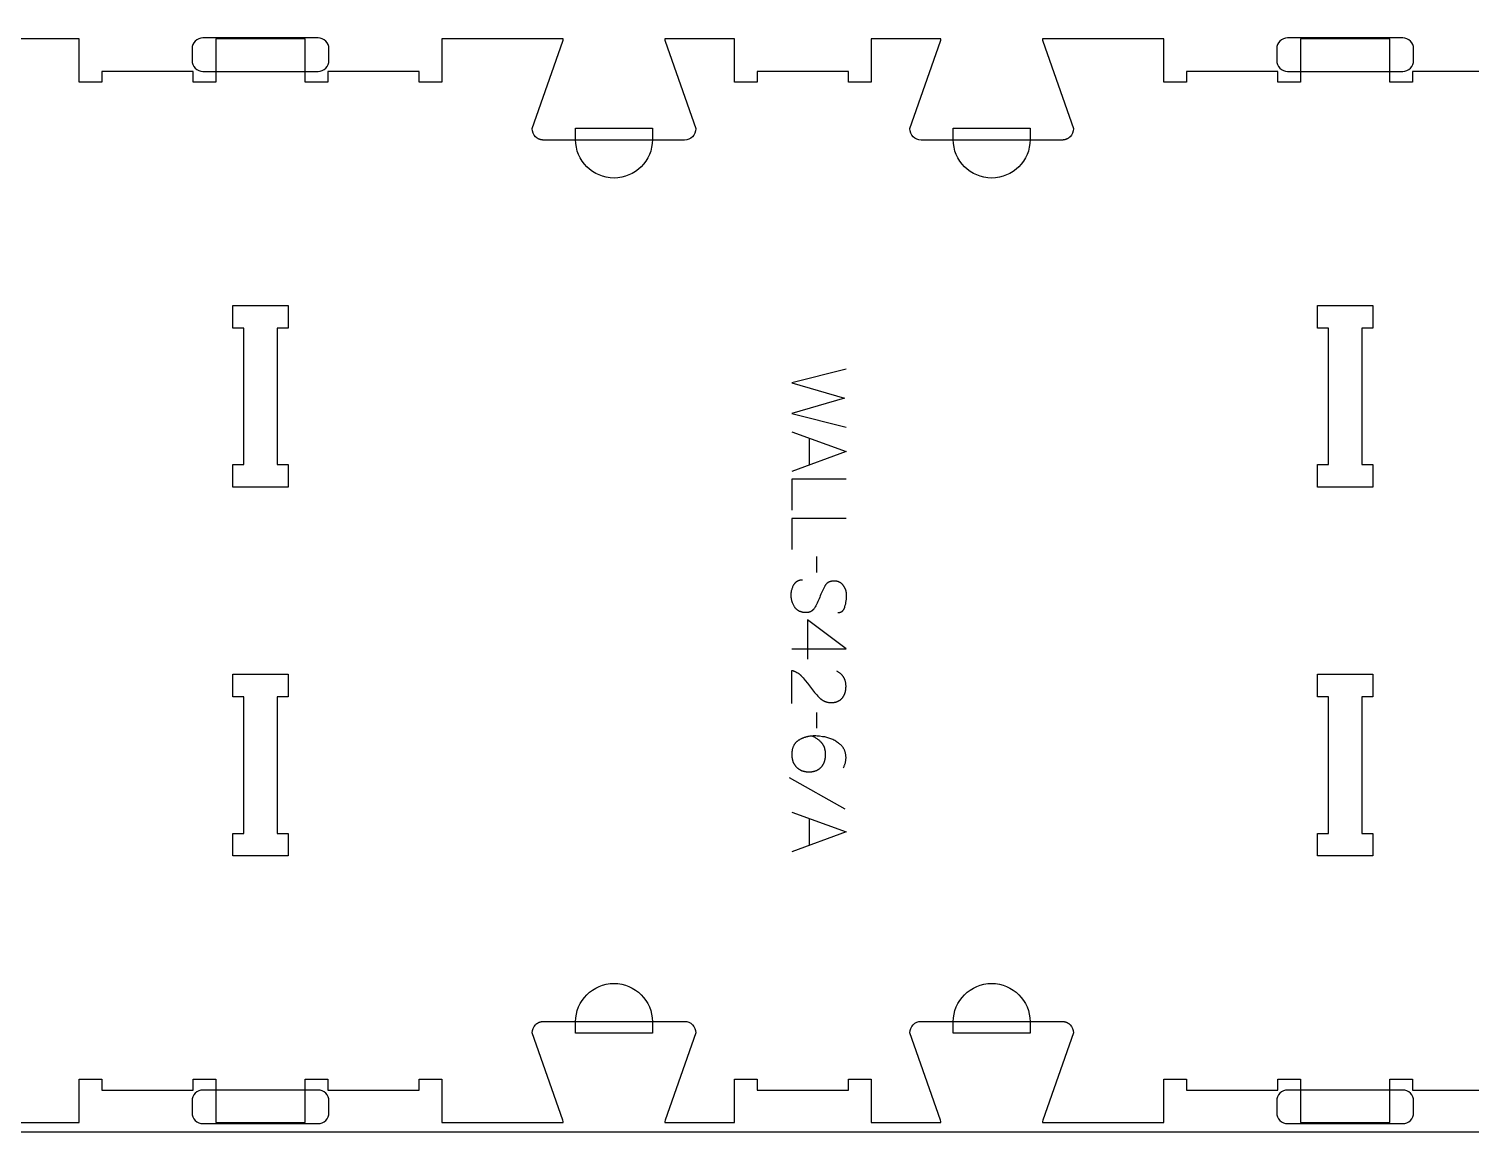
# Model space of a CAD drawing. Extents: x 0 to 4485, y 0 to 10771.
# Drawn here: x 798 to 1596, y 5669 to 6280 of the extents above; entities that cross this region are included whole.
import ezdxf

# ---------------------------------------------------------------- set-up
doc = ezdxf.new("R2010")
doc.units = 0
for name, color, linetype in [('0_SHEET_SPRUCEPLY_2440X122', 1, 'CONTINUOUS'), ('1_ANYTOOL_1MMDEEP_LABELS_S', 2, 'CONTINUOUS'), ('3_ANYTOOL_CUTTHROUGH_INSID', 4, 'CONTINUOUS'), ('4_ANYTOOL_CUTTHROUGH_OUTSI', 5, 'CONTINUOUS'), ('5_ANYTOOL_HALF_MILL_9MM_IN', 3, 'CONTINUOUS')]:
    doc.layers.add(name, color=color, linetype=linetype)

msp = doc.modelspace()

# ---------------------------------------------------------------- linework, layer by layer
at = {"layer": '0_SHEET_SPRUCEPLY_2440X122'}
msp.add_lwpolyline([(2737.94, 6889.42), (2737.94, 5669.42), (297.94, 5669.42), (297.94, 6889.42)], close=True, dxfattribs=at)
at = {"layer": '1_ANYTOOL_1MMDEEP_LABELS_S', "color": 2}
for points in [[(1249.91, 6091.52), (1219.91, 6083.8), (1249.01, 6075.36), (1219.91, 6066.87), (1249.91, 6059.37)], [(1219.91, 6056.8), (1249.91, 6045.92), (1219.91, 6034.86)], [(1229.47, 6053.33), (1229.47, 6038.42)], [(1249.91, 6030.57), (1219.91, 6030.57), (1219.91, 6013.47)], [(1249.91, 6008.76), (1219.91, 6008.76), (1219.91, 5991.66)], [(1233.8, 5979.02), (1233.71, 5987.8)], [(1245.33, 5956.77), (1245.52, 5956.78), (1245.61, 5956.78), (1245.7, 5956.79), (1245.79, 5956.79), (1245.88, 5956.8), (1245.97, 5956.81), (1246.05, 5956.82), (1246.14, 5956.84), (1246.23, 5956.85), (1246.31, 5956.87), (1246.39, 5956.89), (1246.48, 5956.91), (1246.56, 5956.93), (1246.64, 5956.95), (1246.72, 5956.98), (1246.8, 5957.01), (1246.87, 5957.03), (1246.95, 5957.06), (1247.02, 5957.09), (1247.1, 5957.13), (1247.17, 5957.16), (1247.24, 5957.2), (1247.31, 5957.23), (1247.38, 5957.27), (1247.45, 5957.31), (1247.52, 5957.36), (1247.59, 5957.4), (1247.65, 5957.45), (1247.72, 5957.49), (1247.78, 5957.54), (1247.84, 5957.59), (1247.91, 5957.65), (1247.97, 5957.7), (1248.03, 5957.75), (1248.09, 5957.81), (1248.14, 5957.87), (1248.2, 5957.93), (1248.26, 5957.99), (1248.31, 5958.05), (1248.36, 5958.12), (1248.42, 5958.19), (1248.47, 5958.25), (1248.52, 5958.32), (1248.57, 5958.39), (1248.62, 5958.47), (1248.66, 5958.54), (1248.71, 5958.62), (1248.76, 5958.7), (1248.8, 5958.77), (1248.84, 5958.86), (1248.89, 5958.94), (1248.97, 5959.11), (1249.04, 5959.28), (1249.12, 5959.47), (1249.19, 5959.66), (1249.25, 5959.85), (1249.31, 5960.05), (1249.53, 5960.86), (1249.73, 5961.66), (1249.89, 5962.45), (1250.02, 5963.22), (1250.07, 5963.6), (1250.12, 5963.97), (1250.16, 5964.35), (1250.2, 5964.72), (1250.22, 5965.08), (1250.24, 5965.45), (1250.25, 5965.8), (1250.26, 5966.16), (1250.25, 5966.35), (1250.25, 5966.55), (1250.24, 5966.74), (1250.23, 5966.93), (1250.21, 5967.12), (1250.19, 5967.31), (1250.17, 5967.5), (1250.14, 5967.68), (1250.11, 5967.87), (1250.08, 5968.05), (1250.04, 5968.23), (1250, 5968.42), (1249.95, 5968.6), (1249.91, 5968.77), (1249.86, 5968.95), (1249.8, 5969.13), (1249.74, 5969.3), (1249.68, 5969.48), (1249.61, 5969.65), (1249.54, 5969.82), (1249.47, 5969.99), (1249.39, 5970.16), (1249.31, 5970.32), (1249.23, 5970.49), (1249.14, 5970.66), (1249.05, 5970.82), (1248.96, 5970.98), (1248.86, 5971.14), (1248.76, 5971.3), (1248.65, 5971.46), (1248.55, 5971.62), (1248.43, 5971.77), (1248.32, 5971.93), (1248.2, 5972.07), (1248.08, 5972.22), (1247.95, 5972.36), (1247.83, 5972.49), (1247.7, 5972.62), (1247.56, 5972.74), (1247.43, 5972.86), (1247.29, 5972.98), (1247.14, 5973.08), (1247, 5973.19), (1246.85, 5973.29), (1246.7, 5973.38), (1246.54, 5973.47), (1246.38, 5973.56), (1246.22, 5973.64), (1246.06, 5973.71), (1245.89, 5973.78), (1245.72, 5973.85), (1245.55, 5973.91), (1245.37, 5973.97), (1245.19, 5974.02), (1245.01, 5974.06), (1244.82, 5974.1), (1244.63, 5974.14), (1244.44, 5974.17), (1244.25, 5974.2), (1244.05, 5974.22), (1243.85, 5974.24), (1243.64, 5974.25), (1243.44, 5974.26), (1243.23, 5974.26), (1243.01, 5974.26), (1242.8, 5974.25), (1242.59, 5974.23), (1242.39, 5974.22), (1242.19, 5974.19), (1241.99, 5974.16), (1241.8, 5974.12), (1241.61, 5974.08), (1241.42, 5974.04), (1241.24, 5973.98), (1241.06, 5973.93), (1240.89, 5973.86), (1240.8, 5973.83), (1240.72, 5973.79), (1240.63, 5973.76), (1240.55, 5973.72), (1240.47, 5973.68), (1240.39, 5973.64), (1240.31, 5973.6), (1240.23, 5973.55), (1240.15, 5973.51), (1240.07, 5973.46), (1239.99, 5973.41), (1239.92, 5973.36), (1239.84, 5973.31), (1239.77, 5973.26), (1239.7, 5973.21), (1239.62, 5973.15), (1239.55, 5973.1), (1239.48, 5973.04), (1239.41, 5972.98), (1239.34, 5972.92), (1239.28, 5972.86), (1239.21, 5972.8), (1239.15, 5972.73), (1239.08, 5972.67), (1238.95, 5972.53), (1238.83, 5972.39), (1238.71, 5972.25), (1238.6, 5972.09), (1238.48, 5971.94), (1238.38, 5971.77), (1238.27, 5971.6), (1238.17, 5971.43), (1237.78, 5970.72), (1237.4, 5969.98), (1237.03, 5969.24), (1236.68, 5968.47), (1236.33, 5967.69), (1236, 5966.9), (1235.67, 5966.09), (1235.36, 5965.26), (1235.05, 5964.43), (1234.72, 5963.63), (1234.38, 5962.84), (1234.02, 5962.08), (1233.64, 5961.33), (1233.25, 5960.61), (1232.85, 5959.9), (1232.43, 5959.22), (1232.32, 5959.05), (1232.2, 5958.89), (1232.09, 5958.74), (1232.03, 5958.66), (1231.97, 5958.59), (1231.9, 5958.52), (1231.84, 5958.45), (1231.78, 5958.38), (1231.71, 5958.31), (1231.65, 5958.24), (1231.58, 5958.18), (1231.51, 5958.12), (1231.44, 5958.05), (1231.37, 5957.99), (1231.3, 5957.94), (1231.23, 5957.88), (1231.16, 5957.82), (1231.09, 5957.77), (1231.01, 5957.71), (1230.93, 5957.66), (1230.86, 5957.61), (1230.78, 5957.56), (1230.7, 5957.52), (1230.62, 5957.47), (1230.54, 5957.43), (1230.46, 5957.39), (1230.38, 5957.34), (1230.29, 5957.3), (1230.21, 5957.27), (1230.12, 5957.23), (1230.04, 5957.19), (1229.95, 5957.16), (1229.86, 5957.13), (1229.77, 5957.1), (1229.68, 5957.07), (1229.59, 5957.04), (1229.5, 5957.01), (1229.31, 5956.96), (1229.12, 5956.92), (1228.92, 5956.89), (1228.72, 5956.85), (1228.52, 5956.83), (1228.31, 5956.81), (1228.1, 5956.8), (1227.88, 5956.79), (1227.67, 5956.79), (1227.44, 5956.79), (1227.22, 5956.8), (1226.98, 5956.82), (1226.75, 5956.84), (1226.53, 5956.86), (1226.3, 5956.9), (1226.08, 5956.93), (1225.87, 5956.97), (1225.65, 5957.02), (1225.44, 5957.07), (1225.24, 5957.13), (1225.04, 5957.19), (1224.84, 5957.26), (1224.65, 5957.33), (1224.46, 5957.4), (1224.27, 5957.48), (1224.09, 5957.57), (1223.91, 5957.66), (1223.73, 5957.76), (1223.56, 5957.86), (1223.39, 5957.97), (1223.23, 5958.08), (1223.07, 5958.2), (1222.91, 5958.32), (1222.76, 5958.44), (1222.61, 5958.58), (1222.46, 5958.71), (1222.32, 5958.85), (1222.18, 5959), (1222.05, 5959.15), (1221.92, 5959.31), (1221.79, 5959.47), (1221.67, 5959.64), (1221.55, 5959.81), (1221.43, 5959.99), (1221.21, 5960.35), (1221.01, 5960.71), (1220.81, 5961.08), (1220.63, 5961.45), (1220.47, 5961.83), (1220.32, 5962.2), (1220.25, 5962.4), (1220.18, 5962.59), (1220.12, 5962.78), (1220.06, 5962.97), (1220, 5963.17), (1219.95, 5963.36), (1219.9, 5963.56), (1219.85, 5963.75), (1219.81, 5963.95), (1219.77, 5964.15), (1219.73, 5964.35), (1219.7, 5964.55), (1219.67, 5964.75), (1219.65, 5964.95), (1219.61, 5965.36), (1219.58, 5965.77), (1219.57, 5966.18), (1219.57, 5966.59), (1219.58, 5967), (1219.61, 5967.41), (1219.65, 5967.81), (1219.7, 5968.2), (1219.77, 5968.59), (1219.84, 5968.98), (1219.93, 5969.36), (1220.04, 5969.73), (1220.15, 5970.11), (1220.28, 5970.47), (1220.42, 5970.84), (1220.58, 5971.2), (1220.74, 5971.55), (1220.92, 5971.9), (1221.11, 5972.25), (1221.21, 5972.41), (1221.32, 5972.58), (1221.42, 5972.74), (1221.53, 5972.89), (1221.64, 5973.04), (1221.76, 5973.18), (1221.88, 5973.31), (1222, 5973.45), (1222.12, 5973.57), (1222.25, 5973.69), (1222.38, 5973.81), (1222.51, 5973.92), (1222.58, 5973.97), (1222.65, 5974.02), (1222.72, 5974.07), (1222.79, 5974.12), (1222.86, 5974.17), (1222.93, 5974.21), (1223, 5974.26), (1223.07, 5974.3), (1223.15, 5974.34), (1223.22, 5974.39), (1223.3, 5974.42), (1223.37, 5974.46), (1223.45, 5974.5), (1223.52, 5974.54), (1223.6, 5974.57), (1223.68, 5974.6), (1223.76, 5974.63), (1223.84, 5974.66), (1223.92, 5974.69), (1224, 5974.72), (1224.17, 5974.77), (1224.33, 5974.82), (1224.51, 5974.86), (1224.68, 5974.89), (1224.86, 5974.92), (1225.04, 5974.95), (1225.22, 5974.96), (1225.4, 5974.98), (1225.59, 5974.99), (1225.78, 5974.99)], [(1219.91, 5936.76), (1249.96, 5936.72), (1228.57, 5952.75)], [(1228.57, 5952.75), (1228.57, 5930.97)], [(1219.96, 5906.55), (1220, 5924.85), (1220.45, 5924.7), (1220.68, 5924.62), (1220.9, 5924.54), (1221.12, 5924.45), (1221.34, 5924.36), (1221.55, 5924.27), (1221.76, 5924.17), (1221.97, 5924.07), (1222.18, 5923.97), (1222.39, 5923.86), (1222.59, 5923.75), (1222.79, 5923.64), (1222.99, 5923.52), (1223.19, 5923.4), (1223.38, 5923.28), (1223.57, 5923.15), (1223.76, 5923.02), (1223.94, 5922.88), (1224.13, 5922.74), (1224.31, 5922.6), (1224.49, 5922.45), (1224.67, 5922.3), (1224.84, 5922.15), (1225.01, 5921.99), (1225.18, 5921.83), (1225.35, 5921.67), (1225.51, 5921.5), (1225.68, 5921.33), (1225.84, 5921.15), (1226.15, 5920.8), (1227.37, 5919.32), (1228.55, 5917.83), (1229.71, 5916.32), (1230.84, 5914.8), (1231.4, 5914.04), (1231.97, 5913.31), (1232.55, 5912.6), (1233.13, 5911.91), (1233.73, 5911.24), (1234.33, 5910.6), (1234.94, 5909.97), (1235.56, 5909.37), (1235.71, 5909.23), (1235.87, 5909.09), (1236.03, 5908.95), (1236.19, 5908.82), (1236.36, 5908.69), (1236.53, 5908.57), (1236.7, 5908.46), (1236.87, 5908.34), (1237.05, 5908.23), (1237.22, 5908.13), (1237.4, 5908.03), (1237.58, 5907.94), (1237.77, 5907.85), (1237.95, 5907.76), (1238.14, 5907.68), (1238.33, 5907.61), (1238.52, 5907.53), (1238.72, 5907.47), (1238.92, 5907.41), (1239.11, 5907.35), (1239.32, 5907.3), (1239.52, 5907.25), (1239.73, 5907.2), (1239.93, 5907.16), (1240.15, 5907.13), (1240.36, 5907.1), (1240.57, 5907.07), (1240.79, 5907.05), (1241.01, 5907.04), (1241.23, 5907.03), (1241.46, 5907.02), (1241.68, 5907.02), (1241.93, 5907.02), (1242.18, 5907.03), (1242.42, 5907.04), (1242.66, 5907.06), (1242.9, 5907.08), (1243.13, 5907.11), (1243.35, 5907.14), (1243.58, 5907.17), (1243.8, 5907.22), (1244.01, 5907.26), (1244.23, 5907.32), (1244.43, 5907.37), (1244.64, 5907.43), (1244.84, 5907.5), (1245.04, 5907.57), (1245.23, 5907.65), (1245.42, 5907.73), (1245.61, 5907.82), (1245.79, 5907.91), (1245.97, 5908), (1246.14, 5908.11), (1246.31, 5908.21), (1246.48, 5908.32), (1246.64, 5908.44), (1246.8, 5908.56), (1246.96, 5908.69), (1247.11, 5908.82), (1247.26, 5908.95), (1247.4, 5909.09), (1247.54, 5909.24), (1247.68, 5909.39), (1247.81, 5909.55), (1247.94, 5909.7), (1248.07, 5909.87), (1248.19, 5910.03), (1248.3, 5910.2), (1248.42, 5910.37), (1248.53, 5910.54), (1248.63, 5910.71), (1248.73, 5910.89), (1248.83, 5911.07), (1248.92, 5911.26), (1249.01, 5911.44), (1249.09, 5911.63), (1249.17, 5911.82), (1249.25, 5912.01), (1249.32, 5912.21), (1249.39, 5912.41), (1249.45, 5912.61), (1249.51, 5912.81), (1249.57, 5913.02), (1249.62, 5913.22), (1249.66, 5913.44), (1249.71, 5913.65), (1249.75, 5913.87), (1249.78, 5914.09), (1249.81, 5914.31), (1249.84, 5914.53), (1249.86, 5914.76), (1249.88, 5914.99), (1249.89, 5915.22), (1249.9, 5915.45), (1249.91, 5915.93), (1249.91, 5916.3), (1249.89, 5916.66), (1249.87, 5917.01), (1249.83, 5917.36), (1249.79, 5917.7), (1249.73, 5918.03), (1249.67, 5918.36), (1249.59, 5918.68), (1249.51, 5918.99), (1249.46, 5919.15), (1249.41, 5919.3), (1249.36, 5919.45), (1249.31, 5919.6), (1249.25, 5919.75), (1249.2, 5919.9), (1249.13, 5920.04), (1249.07, 5920.18), (1249, 5920.33), (1248.94, 5920.47), (1248.87, 5920.6), (1248.79, 5920.74), (1248.72, 5920.88), (1248.64, 5921.01), (1248.56, 5921.14), (1248.47, 5921.27), (1248.39, 5921.4), (1248.3, 5921.53), (1248.21, 5921.65), (1248.11, 5921.78), (1248.02, 5921.9), (1247.92, 5922.02), (1247.82, 5922.14), (1247.72, 5922.25), (1247.61, 5922.37), (1247.5, 5922.48), (1247.39, 5922.6), (1247.28, 5922.71), (1247.16, 5922.81), (1247.04, 5922.92), (1246.92, 5923.03), (1246.8, 5923.13), (1246.55, 5923.33), (1246.28, 5923.53), (1246.01, 5923.72), (1245.72, 5923.91), (1245.43, 5924.08), (1245.13, 5924.25), (1244.81, 5924.42)], [(1233.8, 5892.83), (1233.71, 5901.62)], [(1248.46, 5870.97), (1248.63, 5871.31), (1248.8, 5871.65), (1248.95, 5871.99), (1249.09, 5872.33), (1249.22, 5872.68), (1249.34, 5873.02), (1249.45, 5873.37), (1249.55, 5873.72), (1249.63, 5874.07), (1249.71, 5874.42), (1249.77, 5874.77), (1249.82, 5875.12), (1249.86, 5875.47), (1249.89, 5875.83), (1249.91, 5876.19), (1249.91, 5876.55), (1249.91, 5876.86), (1249.9, 5877.17), (1249.88, 5877.48), (1249.85, 5877.79), (1249.81, 5878.09), (1249.77, 5878.38), (1249.71, 5878.68), (1249.65, 5878.96), (1249.59, 5879.25), (1249.51, 5879.53), (1249.42, 5879.8), (1249.33, 5880.07), (1249.23, 5880.34), (1249.12, 5880.61), (1249, 5880.86), (1248.88, 5881.12), (1248.75, 5881.37), (1248.6, 5881.62), (1248.45, 5881.86), (1248.3, 5882.1), (1248.13, 5882.33), (1247.96, 5882.57), (1247.78, 5882.79), (1247.59, 5883.01), (1247.39, 5883.23), (1247.18, 5883.45), (1246.97, 5883.66), (1246.75, 5883.86), (1246.52, 5884.06), (1246.28, 5884.26), (1246.03, 5884.46), (1245.78, 5884.65), (1245.26, 5885.01), (1244.73, 5885.36), (1244.21, 5885.68), (1243.68, 5885.99), (1243.14, 5886.28), (1242.6, 5886.55), (1242.06, 5886.79), (1241.51, 5887.02), (1240.95, 5887.23), (1240.4, 5887.42), (1239.84, 5887.6), (1239.27, 5887.75), (1238.7, 5887.88), (1238.13, 5887.99), (1237.55, 5888.09), (1236.97, 5888.16), (1235.17, 5888.4), (1234.89, 5888.43), (1234.59, 5888.46), (1234.27, 5888.49), (1233.93, 5888.51), (1233.18, 5888.54), (1232.34, 5888.55), (1231.74, 5888.54), (1231.15, 5888.51), (1230.56, 5888.46), (1229.99, 5888.4), (1229.42, 5888.31), (1228.86, 5888.21), (1228.58, 5888.15), (1228.3, 5888.09), (1228.03, 5888.02), (1227.76, 5887.95), (1227.49, 5887.87), (1227.23, 5887.79), (1226.96, 5887.71), (1226.7, 5887.62), (1226.44, 5887.52), (1226.18, 5887.42), (1225.92, 5887.32), (1225.67, 5887.21), (1225.42, 5887.09), (1225.16, 5886.97), (1224.92, 5886.85), (1224.67, 5886.72), (1224.43, 5886.59), (1224.18, 5886.45), (1223.94, 5886.31), (1223.71, 5886.17), (1223.47, 5886.01), (1223.25, 5885.86), (1223.03, 5885.69), (1222.82, 5885.52), (1222.71, 5885.44), (1222.61, 5885.35), (1222.51, 5885.26), (1222.42, 5885.16), (1222.32, 5885.07), (1222.23, 5884.98), (1222.14, 5884.88), (1222.05, 5884.78), (1221.96, 5884.68), (1221.87, 5884.58), (1221.79, 5884.48), (1221.71, 5884.37), (1221.62, 5884.27), (1221.55, 5884.16), (1221.47, 5884.05), (1221.39, 5883.94), (1221.32, 5883.83), (1221.25, 5883.71), (1221.18, 5883.6), (1221.11, 5883.48), (1220.98, 5883.24), (1220.86, 5883), (1220.75, 5882.75), (1220.64, 5882.49), (1220.54, 5882.23), (1220.45, 5881.96), (1220.36, 5881.69), (1220.28, 5881.41), (1220.21, 5881.12), (1220.15, 5880.83), (1220.09, 5880.53), (1220.05, 5880.22), (1220.01, 5879.91), (1219.97, 5879.59), (1219.95, 5879.27), (1219.93, 5878.94), (1219.92, 5878.6), (1219.91, 5878.26), (1219.92, 5877.99), (1219.92, 5877.72), (1219.94, 5877.46), (1219.95, 5877.19), (1219.98, 5876.94), (1220, 5876.68), (1220.04, 5876.43), (1220.08, 5876.18), (1220.12, 5875.94), (1220.17, 5875.7), (1220.22, 5875.46), (1220.28, 5875.23), (1220.34, 5875), (1220.41, 5874.77), (1220.49, 5874.55), (1220.57, 5874.33), (1220.65, 5874.12), (1220.74, 5873.9), (1220.83, 5873.7), (1220.93, 5873.49), (1221.04, 5873.29), (1221.15, 5873.09), (1221.26, 5872.89), (1221.38, 5872.7), (1221.51, 5872.51), (1221.64, 5872.33), (1221.77, 5872.15), (1221.91, 5871.97), (1222.06, 5871.8), (1222.21, 5871.63), (1222.37, 5871.46), (1222.53, 5871.3), (1222.69, 5871.14), (1222.86, 5870.98), (1223.03, 5870.83), (1223.21, 5870.69), (1223.38, 5870.55), (1223.57, 5870.41), (1223.75, 5870.28), (1223.94, 5870.16), (1224.13, 5870.04), (1224.32, 5869.93), (1224.52, 5869.82), (1224.72, 5869.72), (1224.93, 5869.62), (1225.13, 5869.52), (1225.35, 5869.43), (1225.56, 5869.35), (1225.78, 5869.27), (1226, 5869.2), (1226.22, 5869.13), (1226.45, 5869.07), (1226.68, 5869.01), (1226.91, 5868.96), (1227.15, 5868.91), (1227.39, 5868.86), (1227.63, 5868.83), (1227.88, 5868.79), (1228.13, 5868.77), (1228.38, 5868.74), (1228.64, 5868.73), (1228.9, 5868.71), (1229.16, 5868.7), (1229.43, 5868.7), (1229.7, 5868.7), (1229.97, 5868.71), (1230.23, 5868.73), (1230.49, 5868.74), (1230.74, 5868.77), (1231, 5868.8), (1231.25, 5868.83), (1231.49, 5868.87), (1231.73, 5868.91), (1231.97, 5868.96), (1232.2, 5869.02), (1232.43, 5869.08), (1232.65, 5869.14), (1232.87, 5869.21), (1233.09, 5869.29), (1233.31, 5869.37), (1233.52, 5869.45), (1233.72, 5869.54), (1233.92, 5869.64), (1234.12, 5869.74), (1234.32, 5869.85), (1234.51, 5869.96), (1234.69, 5870.07), (1234.88, 5870.2), (1235.05, 5870.32), (1235.23, 5870.46), (1235.4, 5870.59), (1235.57, 5870.74), (1235.73, 5870.88), (1235.89, 5871.04), (1236.05, 5871.2), (1236.2, 5871.36), (1236.35, 5871.53), (1236.49, 5871.7), (1236.63, 5871.87), (1236.76, 5872.05), (1236.89, 5872.23), (1237.01, 5872.41), (1237.13, 5872.6), (1237.25, 5872.79), (1237.36, 5872.98), (1237.46, 5873.18), (1237.56, 5873.38), (1237.66, 5873.58), (1237.75, 5873.79), (1237.84, 5874), (1237.92, 5874.21), (1238, 5874.42), (1238.07, 5874.64), (1238.14, 5874.86), (1238.2, 5875.09), (1238.26, 5875.32), (1238.31, 5875.55), (1238.36, 5875.78), (1238.41, 5876.02), (1238.45, 5876.26), (1238.48, 5876.51), (1238.51, 5876.75), (1238.54, 5877), (1238.56, 5877.26), (1238.58, 5877.51), (1238.59, 5877.77), (1238.6, 5878.04), (1238.6, 5878.3), (1238.59, 5878.77), (1238.57, 5879.23), (1238.55, 5879.46), (1238.53, 5879.68), (1238.51, 5879.9), (1238.48, 5880.12), (1238.45, 5880.33), (1238.41, 5880.55), (1238.37, 5880.75), (1238.33, 5880.96), (1238.28, 5881.16), (1238.23, 5881.36), (1238.17, 5881.56), (1238.12, 5881.76), (1238.05, 5881.95), (1237.99, 5882.14), (1237.92, 5882.33), (1237.84, 5882.51), (1237.77, 5882.69), (1237.69, 5882.87), (1237.6, 5883.04), (1237.51, 5883.22), (1237.42, 5883.39), (1237.33, 5883.55), (1237.23, 5883.72), (1237.12, 5883.88), (1237.01, 5884.04), (1236.9, 5884.19), (1236.79, 5884.35), (1236.67, 5884.5), (1236.55, 5884.64), (1236.42, 5884.79), (1236.29, 5884.93), (1236.16, 5885.08), (1235.89, 5885.36), (1235.6, 5885.64), (1235.3, 5885.91), (1234.98, 5886.17), (1234.65, 5886.43), (1234.31, 5886.69), (1233.96, 5886.93), (1233.59, 5887.18), (1233.21, 5887.41), (1232.81, 5887.64), (1232.4, 5887.87), (1231.98, 5888.08), (1231.55, 5888.3), (1231.1, 5888.5)], [(1249.44, 5848.13), (1218.67, 5865.32)], [(1219.91, 5846.42), (1249.91, 5835.53), (1219.91, 5824.47)], [(1229.47, 5842.95), (1229.47, 5828.03)]]:
    msp.add_lwpolyline(points, dxfattribs=at)
at = {"layer": '3_ANYTOOL_CUTTHROUGH_INSID', "color": 4}
for points in [[(941.27, 6126.42), (941.27, 6114.17), (935.27, 6114.17), (935.27, 6038.67), (941.27, 6038.67), (941.27, 6026.17), (910.77, 6026.17), (910.77, 6038.67), (916.77, 6038.67), (916.77, 6114.17), (910.77, 6114.17), (910.77, 6126.67), (941.27, 6126.67)], [(1541.27, 6126.42), (1541.27, 6114.17), (1535.27, 6114.17), (1535.27, 6038.67), (1541.27, 6038.67), (1541.27, 6026.17), (1510.77, 6026.17), (1510.77, 6038.67), (1516.77, 6038.67), (1516.77, 6114.17), (1510.77, 6114.17), (1510.77, 6126.67), (1541.27, 6126.67)], [(910.77, 5822.42), (910.77, 5834.67), (916.77, 5834.67), (916.77, 5910.17), (910.77, 5910.17), (910.77, 5922.67), (941.27, 5922.67), (941.27, 5910.17), (935.27, 5910.17), (935.27, 5834.67), (941.27, 5834.67), (941.27, 5822.17), (910.77, 5822.17)], [(1510.77, 5822.42), (1510.77, 5834.67), (1516.77, 5834.67), (1516.77, 5910.17), (1510.77, 5910.17), (1510.77, 5922.67), (1541.27, 5922.67), (1541.27, 5910.17), (1535.27, 5910.17), (1535.27, 5834.67), (1541.27, 5834.67), (1541.27, 5822.17), (1510.77, 5822.17)]]:
    msp.add_lwpolyline(points, close=True, dxfattribs=at)
at = {"layer": '4_ANYTOOL_CUTTHROUGH_OUTSI', "color": 5}
for points in [[(1613.77, 6256.17), (1563.27, 6256.17), (1563.27, 6250.17), (1550.77, 6250.17), (1550.77, 6274.17), (1501.27, 6274.17), (1501.27, 6250.17), (1488.77, 6250.17), (1488.77, 6256.17), (1438.27, 6256.17), (1438.27, 6250.17), (1425.77, 6250.17), (1425.77, 6274.17), (1358.58, 6274.17), (1358.58, 6274.17, 0.061485), (1358.82, 6272.78), (1375.71, 6224.5), (1375.73, 6224.46), (1375.73, 6224.42), (1375.73, 6224.42, -0.198912), (1373.9, 6220), (1373.79, 6219.9), (1373.68, 6219.8), (1373.57, 6219.7), (1373.45, 6219.6), (1373.33, 6219.5), (1373.21, 6219.41), (1373.09, 6219.32), (1372.96, 6219.23), (1372.83, 6219.15), (1372.7, 6219.07), (1372.57, 6218.99), (1372.43, 6218.91), (1372.29, 6218.84), (1372.15, 6218.77), (1372.01, 6218.71), (1371.87, 6218.65), (1371.72, 6218.59), (1371.58, 6218.54), (1371.43, 6218.49), (1371.28, 6218.44), (1371.13, 6218.4), (1370.99, 6218.36), (1370.84, 6218.32), (1370.68, 6218.29), (1370.53, 6218.26), (1370.38, 6218.24), (1370.23, 6218.22), (1370.08, 6218.2), (1369.93, 6218.19), (1369.78, 6218.18), (1369.63, 6218.17), (1369.48, 6218.17), (1291.48, 6218.17, -0.414214), (1285.23, 6224.42), (1285.23, 6224.46), (1285.24, 6224.5), (1302.14, 6272.78), (1302.14, 6272.78, 0.061485), (1302.37, 6274.17), (1263.77, 6274.17), (1263.77, 6250.17), (1251.52, 6250.17), (1251.27, 6250.17), (1251.27, 6256.17), (1200.77, 6256.17), (1200.77, 6250.17), (1200.52, 6250.17), (1188.27, 6250.17), (1188.27, 6274.17), (1149.68, 6274.17), (1149.68, 6274.17, 0.061485), (1149.91, 6272.78), (1166.81, 6224.5), (1166.82, 6224.46), (1166.82, 6224.42), (1166.82, 6224.42, -0.414214), (1160.57, 6218.17), (1082.57, 6218.17), (1082.42, 6218.17), (1082.27, 6218.18), (1082.12, 6218.19), (1081.97, 6218.2), (1081.82, 6218.22), (1081.67, 6218.24), (1081.51, 6218.26), (1081.36, 6218.29), (1081.21, 6218.32), (1081.06, 6218.36), (1080.91, 6218.4), (1080.76, 6218.44), (1080.62, 6218.49), (1080.47, 6218.54), (1080.32, 6218.59), (1080.18, 6218.65), (1080.04, 6218.71), (1079.89, 6218.77), (1079.76, 6218.84), (1079.62, 6218.91), (1079.48, 6218.99), (1079.35, 6219.07), (1079.22, 6219.15), (1079.09, 6219.23), (1078.96, 6219.32), (1078.84, 6219.41), (1078.72, 6219.5), (1078.6, 6219.6), (1078.48, 6219.7), (1078.37, 6219.8), (1078.26, 6219.9), (1078.15, 6220, -0.198912), (1076.32, 6224.42), (1076.32, 6224.46), (1076.33, 6224.5), (1093.23, 6272.78), (1093.23, 6272.78, 0.061485), (1093.47, 6274.17), (1026.27, 6274.17), (1026.27, 6250.17), (1013.77, 6250.17), (1013.77, 6256.17), (963.27, 6256.17), (963.27, 6250.17), (950.77, 6250.17), (950.77, 6274.17), (901.27, 6274.17), (901.27, 6250.17), (888.77, 6250.17), (888.77, 6256.17), (838.27, 6256.17), (838.27, 6250.17), (825.77, 6250.17), (825.77, 6274.17), (758.58, 6274.17)], [(776.02, 5674.67), (825.77, 5674.67), (825.77, 5698.67), (838.27, 5698.67), (838.27, 5692.67), (888.77, 5692.67), (888.77, 5698.67), (901.27, 5698.67), (901.27, 5674.67), (950.77, 5674.67), (950.77, 5698.67), (963.27, 5698.67), (963.27, 5692.67), (1013.77, 5692.67), (1013.77, 5698.67), (1026.27, 5698.67), (1026.27, 5674.67), (1093.47, 5674.67), (1093.47, 5674.67, 0.061485), (1093.23, 5676.06), (1076.33, 5724.34), (1076.32, 5724.38), (1076.32, 5724.42), (1076.32, 5724.42, -0.198912), (1078.15, 5728.84), (1078.26, 5728.95), (1078.37, 5729.05), (1078.48, 5729.15), (1078.6, 5729.25), (1078.72, 5729.34), (1078.84, 5729.44), (1078.96, 5729.53), (1079.09, 5729.61), (1079.22, 5729.7), (1079.35, 5729.78), (1079.48, 5729.86), (1079.62, 5729.93), (1079.76, 5730), (1079.89, 5730.07), (1080.04, 5730.14), (1080.18, 5730.2), (1080.32, 5730.25), (1080.47, 5730.31), (1080.62, 5730.36), (1080.76, 5730.41), (1080.91, 5730.45), (1081.06, 5730.49), (1081.21, 5730.52), (1081.36, 5730.55), (1081.51, 5730.58), (1081.67, 5730.61), (1081.82, 5730.63), (1081.97, 5730.64), (1082.12, 5730.66), (1082.27, 5730.67), (1082.42, 5730.67), (1082.57, 5730.67), (1160.57, 5730.67, -0.414214), (1166.82, 5724.42), (1166.82, 5724.38), (1166.81, 5724.34), (1149.91, 5676.06), (1149.91, 5676.06, 0.061485), (1149.68, 5674.67), (1188.27, 5674.67), (1188.27, 5698.67), (1200.77, 5698.67), (1200.77, 5692.67), (1251.27, 5692.67), (1251.27, 5698.67), (1263.77, 5698.67), (1263.77, 5674.67), (1302.37, 5674.67), (1302.37, 5674.67, 0.061485), (1302.14, 5676.06), (1285.24, 5724.34), (1285.23, 5724.38), (1285.23, 5724.42), (1285.23, 5724.42, -0.414214), (1291.48, 5730.67), (1369.48, 5730.67), (1369.63, 5730.67), (1369.78, 5730.67), (1369.93, 5730.66), (1370.08, 5730.64), (1370.23, 5730.63), (1370.38, 5730.61), (1370.53, 5730.58), (1370.68, 5730.55), (1370.84, 5730.52), (1370.99, 5730.49), (1371.13, 5730.45), (1371.28, 5730.41), (1371.43, 5730.36), (1371.58, 5730.31), (1371.72, 5730.25), (1371.87, 5730.2), (1372.01, 5730.14), (1372.15, 5730.07), (1372.29, 5730), (1372.43, 5729.93), (1372.57, 5729.86), (1372.7, 5729.78), (1372.83, 5729.7), (1372.96, 5729.61), (1373.09, 5729.53), (1373.21, 5729.44), (1373.33, 5729.34), (1373.45, 5729.25), (1373.57, 5729.15), (1373.68, 5729.05), (1373.79, 5728.95), (1373.9, 5728.84, -0.198912), (1375.73, 5724.42), (1375.73, 5724.38), (1375.71, 5724.34), (1358.82, 5676.06), (1358.82, 5676.06, 0.061485), (1358.58, 5674.67), (1376.02, 5674.67), (1425.77, 5674.67), (1425.77, 5698.67), (1438.27, 5698.67), (1438.27, 5692.67), (1488.77, 5692.67), (1488.77, 5698.67), (1501.27, 5698.67), (1501.27, 5674.67), (1550.77, 5674.67), (1550.77, 5698.67), (1563.27, 5698.67), (1563.27, 5692.67), (1613.77, 5692.67)]]:
    msp.add_lwpolyline(points, format="xyb", dxfattribs=at)
at = {"layer": '5_ANYTOOL_HALF_MILL_9MM_IN'}
for points in [[(894.15, 6274.67, 0.414214), (888.15, 6268.67), (888.15, 6262.17, 0.414214), (894.15, 6256.17), (957.9, 6256.17, 0.414214), (963.9, 6262.17), (963.9, 6268.67, 0.414214), (957.9, 6274.67)], [(1494.15, 6274.67, 0.414214), (1488.15, 6268.67), (1488.15, 6262.17, 0.414214), (1494.15, 6256.17), (1557.9, 6256.17, 0.414214), (1563.9, 6262.17), (1563.9, 6268.67, 0.414214), (1557.9, 6274.67)], [(1142.82, 6218.42, -1), (1100.32, 6218.42), (1100.32, 6218.67), (1100.32, 6224.67), (1142.82, 6224.67), (1142.82, 6218.67), (1142.82, 6218.42)], [(1351.73, 6218.42, -1), (1309.23, 6218.42), (1309.23, 6218.67), (1309.23, 6224.67), (1351.73, 6224.67), (1351.73, 6218.67), (1351.73, 6218.42)], [(1100.32, 5730.42, -1), (1142.82, 5730.42), (1142.82, 5730.17), (1142.82, 5724.17), (1100.32, 5724.17), (1100.32, 5730.17), (1100.32, 5730.42)], [(1309.23, 5730.42, -1), (1351.73, 5730.42), (1351.73, 5730.17), (1351.73, 5724.17), (1309.23, 5724.17), (1309.23, 5730.17), (1309.23, 5730.42)], [(894.15, 5692.67, 0.414214), (888.15, 5686.67), (888.15, 5680.17, 0.414214), (894.15, 5674.17), (957.9, 5674.17, 0.414214), (963.9, 5680.17), (963.9, 5686.67, 0.414214), (957.9, 5692.67)], [(1494.15, 5692.67, 0.414214), (1488.15, 5686.67), (1488.15, 5680.17, 0.414214), (1494.15, 5674.17), (1557.9, 5674.17, 0.414214), (1563.9, 5680.17), (1563.9, 5686.67, 0.414214), (1557.9, 5692.67)]]:
    msp.add_lwpolyline(points, format="xyb", close=True, dxfattribs=at)

doc.saveas('drawing.dxf')
